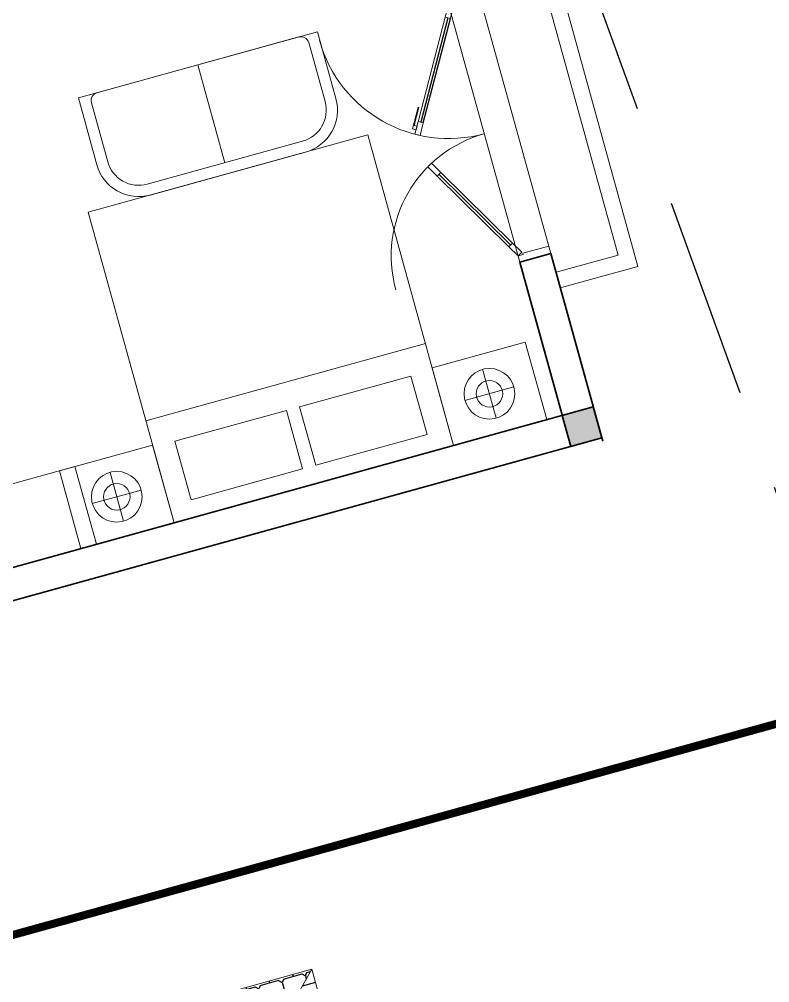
# Model space of a CAD drawing. Header units: metres. Extents: x 568332 to 569219, y 2065964 to 2066430.
# Drawn here: x 568556.35 to 568561.01, y 2066344.84 to 2066350.83 of the extents above; entities that cross this region are included whole.
import ezdxf

# ---------------------------------------------------------------- set-up
doc = ezdxf.new("R2010")
doc.units = ezdxf.units.M
for name, pattern in [('$AUDIT_BAD_LTYPE2', [0]), ('CENTER', [2, 1.25, -0.25, 0.25, -0.25]), ('HIDDEN', [0.375, 0.25, -0.125])]:
    doc.linetypes.add(name, pattern=pattern)
doc.layers.get('0').update_dxf_attribs({"linetype": 'CONTINUOUS'})
doc.layers.get('DEFPOINTS').update_dxf_attribs({"linetype": 'CONTINUOUS'})
for name, color, linetype, lineweight in [('-CENTER', 143, 'CENTER', 13), ('-CONCRETE', 1, 'CONTINUOUS', 35), ('-DIM', 9, 'CONTINUOUS', 13), ('-DOOR', 137, 'CONTINUOUS', 9), ('-FURNITURE', 46, 'CONTINUOUS', 9), ('-LINE1', 7, 'CONTINUOUS', 18), ('-WALL', 4, 'CONTINUOUS', 35)]:
    doc.layers.add(name, color=color, linetype=linetype, lineweight=lineweight)
for name, color, linetype in [('-RANH GIOI LO DAT', 12, 'CONTINUOUS'), ('13. NET HATCH', 252, 'CONTINUOUS'), ('APOLIC', 7, 'CONTINUOUS'), ('RANHGIOI', 2, 'HIDDEN')]:
    doc.layers.add(name, color=color, linetype=linetype)

# ---------------------------------------------------------------- blocks, each defined once
blk = doc.blocks.new('A$C4D045CFB')
at = {"layer": '13. NET HATCH'}
h = blk.add_hatch(dxfattribs=at)
h.set_pattern_fill('MAIGO-12', color=256, scale=300, angle=180)
h.set_pattern_definition([(180, (-90, 1.102182119232618e-14), (-75.00000000000001, -150), [120, -30, 120, -30]), (270, (-75, -14.99999999999999), (74.99999999999997, -150), [135, -165]), (225, (-60, 7.34788079488412e-15), (-75.00000000142688, -150.0000000028537), [21.213203436, -403.0508652]), (315, (-90, 1.102182119232618e-14), (75.00000000142684, -150.0000000028537), [21.213203436, -403.0508652])])
h.paths.add_polyline_path([(1299.999119955668, 6100.494044825784), (1299.953723877203, 5215.284894083044), (1299.999119955668, 5229.592269479996), (1299.999119955668, 4500.000660992693), (-0.0008800443320069462, 6100.494044825784)])
h = blk.add_hatch(dxfattribs=at)
h.set_pattern_fill('MAIGO-12', color=256, scale=300, angle=270)
h.set_pattern_definition([(270, (-1.653273178848927e-14, -90), (150, -75.00000000000003), [120, -30, 120, -30]), (0, (14.99999999999999, -75), (150, 74.99999999999996), [135, -165]), (315, (-1.102182119232618e-14, -60), (150.0000000028537, -75.0000000014269), [21.213203436, -403.0508652]), (45, (-1.653273178848927e-14, -90), (150.0000000028537, 75.00000000142683), [21.213203436, -403.0508652])])
h.paths.add_polyline_path([(-0.0008800443320069462, 6100.494044825784), (1299.999119955668, 4500.000660992693), (1299.999119955668, 1300.000660992693), (-0.0008800443320069462, 0.000660992693156004)])
h = blk.add_hatch(dxfattribs=at)
h.set_pattern_fill('MAIGO-12', color=256, scale=300)
h.set_pattern_definition([(0, (90, 0), (75, 150), [120, -30, 120, -30]), (90, (75, 15), (-74.99999999999999, 150), [135, -165]), (45, (60, 0), (75.00000000142687, 150.0000000028537), [21.213203436, -403.0508652]), (135, (90, 0), (-75.00000000142686, 150.0000000028537), [21.213203436, -403.0508652])])
h.paths.add_polyline_path([(1299.999119955668, 1300.000660992693), (1299.999119955668, 0.000660992693156004), (-0.0008800443320069462, 0.000660992693156004)])
at = {"layer": '-LINE1'}
for p, q in [((-0.0008800443320069462, 0.000660992693156004), (-0.0008800443320069462, 6100.494044825784)), ((-0.0008800443320069462, 6100.494044825784), (1299.999119955668, 6100.494044825784)), ((-0.0008800443320069462, 6100.494044825784), (1299.999119955668, 4500.000660992693)), ((-0.0008800443320069462, 0.000660992693156004), (1299.999119955668, 1300.000660992693)), ((1299.999119955668, 0.000660992693156004), (-0.0008800443320069462, 0.000660992693156004))]:
    blk.add_line(p, q, dxfattribs=at)
at = {"layer": 'DEFPOINTS', "linetype": 'HIDDEN', "ltscale": 5}
blk.add_lwpolyline([(1299.999119955668, 300.0006609926932), (299.999119955668, 300.0006609926932), (299.999119955668, 5800.494044825784), (1299.999119955668, 5800.494044825784)], close=True, dxfattribs=at)
blk = doc.blocks.new('M29-T3')
at = {"layer": '-RANH GIOI LO DAT', "linetype": 'HIDDEN', "ltscale": 10, "const_width": 50}
blk.add_lwpolyline([(195184.5213404885, -837692.8944693478), (204184.5213415355, -836996.3915769118), (204184.521341536, -816411.729508885), (195184.5213414673, -816411.7295088954)], close=True, dxfattribs=at)
at = {"layer": '-WALL', "xscale": -1}
blk.add_blockref('A$C4D045CFB', (203484.5204616651, -830916.7037097623), dxfattribs=at)
blk = doc.blocks.new('A$C8a974c9c')
for p, q in [((1750.087982669494, 2957.416116623174), (1750.087982669657, 2642.58393779996)), ((1592.671893257969, 2800.000027211493), (1907.504072081182, 2800.000027211652)), ((1342.999452652235, 2500.000027214177), (1342.999452652119, 700.000027214177)), ((1750.087982669345, 242.5839378051005), (1750.087982669549, 557.4161166283138)), ((1592.67189325784, 400.0000272168018), (1907.504072081053, 400.0000272166017))]:
    blk.add_line(p, q)
for points in [[(1999.999452652235, 3100.000027209127), (1500.176512686827, 3100.000027209127), (1500.176512686827, 2500.000027214177), (1999.999452652235, 2500.000027214177)], [(1890.999452652235, 2360.000027214177), (1514.499452652235, 2360.000027214177), (1514.499452652148, 1642.500027214177), (1890.999452652148, 1642.500027214177)], [(1890.99945265209, 840.000027214177), (1514.49945265209, 840.000027214177), (1514.499452652148, 1557.500027214177), (1890.999452652148, 1557.500027214177)], [(1999.999452652119, 100.0000272192265), (1500.17651268671, 100.0000272192265), (1500.17651268671, 700.000027214177), (1999.999452652119, 700.000027214177)]]:
    blk.add_lwpolyline(points, close=True)
blk.add_lwpolyline([(1999.999452652235, 2500.000027214177), (-0.0005473477649502456, 2500.000027214177), (-0.0005473478813655674, 700.000027214177), (1999.999452652119, 700.000027214177), (1999.999452652235, 2500.000027214177)])
for centre, radius in [((1750.087982669561, 2800.000027211581), 157.4160894116067), ((1750.087982669561, 2800.000027211581), 82.41608941160666), ((1750.087982669432, 400.0000272166926), 157.4160894116067), ((1750.087982669432, 400.0000272166926), 82.41608941160666)]:
    blk.add_circle(centre, radius)
blk = doc.blocks.new('A$C5C575821')
at = {"layer": '-CONCRETE'}
h = blk.add_hatch(color=256, dxfattribs=at)
h.dxf.hatch_style = 1
h.paths.add_polyline_path([(-0.00237559899687767, 200.0000000000146), (-0.00237559899687767, 1.455191522836685e-11), (199.9976244010031, 1.455191522836685e-11), (199.9976244010031, 200.0000000000146)])
blk.add_lwpolyline([(-0.00237559899687767, 1.455191522836685e-11), (199.9976244010031, 1.455191522836685e-11), (199.9976244010031, 200.0000000000146), (-0.00237559899687767, 200.0000000000146)], close=True, dxfattribs=at)
blk = doc.blocks.new('A$C424D5770')
at = {"layer": '-FURNITURE'}
blk.add_line((70.00063380098436, 769.8614636488492), (700.0012267573038, 769.861463410547), dxfattribs=at)
for points in [[(0.0006336262740660459, 269.9992703502066), (0.0006339756946545094, 1269.723656995484, -0.414213562383414), (270.0006340710097, 1539.7236569097), (700.0012270177831, 1539.723656726594), (700.0012264967954, -0.0007299187273019925), (270.0006335285434, -0.0007297355768969283, -0.4142135623627453)], [(70.00063362627407, 269.9992703279713), (70.00063397569465, 1269.723656973249, -0.4142135623834242), (270.0006340463005, 1469.7236569097), (650.001226997294, 1469.723656750852, -0.4142135623627659), (700.0012269796571, 1419.723656734961), (700.0012265349214, 119.9992700896546, -0.4142135623834403), (650.0012265172554, 69.99927010554529), (270.0006335556682, 69.9992702644231, -0.4142135623627457)]]:
    blk.add_lwpolyline(points, format="xyb", close=True, dxfattribs=at)
blk = doc.blocks.new('*U265')
at = {"ltscale": 0.3}
for points in [[(1072.643610578382, 0, 0.4142135623730951), (50, 1022.643610578382, 0.4142135623730951)], [(1072.643610578382, 0, -0.4142135623730951), (2040.987560418049, 968.3439498396674, -0.4142135623730951)]]:
    blk.add_lwpolyline(points, format="xyb", dxfattribs=at)
for points in [[(743.545707174683, 433.0620551827448), (890.4403522002776, 517.8717180307864), (904.5752960082846, 493.3892771931872), (880.0928551707107, 479.2543333851949), (868.784900124308, 498.8402860552691), (746.3726959362873, 428.1655670152199)], [(0, 0), (50, 0), (50, -40), (60, -40), (60, -245.9999999543969), (0, -245.9999999543969)], [(2090.987560418049, 0), (2040.987560418049, 0), (2040.987560418049, -40), (2030.987560418049, -40), (2030.987560418049, -245.9999999543969), (2090.987560418049, -245.9999999543969)]]:
    blk.add_lwpolyline(points, close=True)
for points in [[(851.5494122543907, 462.7747689338588), (136.6025403784438, 50)], [(849.0328054002757, 461.321805289191), (869.0328054002757, 426.6807891378135), (955.6353457787196, 476.6807891378135), (935.6353457787196, 511.321805289191), (849.0328054002757, 461.321805289191)], [(1288.979640634378, 434.1719749198335), (1268.979640634378, 399.5309587684561), (1182.377100255934, 449.5309587684561), (1202.377100255934, 484.1719749198335), (1288.979640634378, 434.1719749198335)], [(1286.463033780263, 435.6249385645013), (1954.385020039605, 50)], [(136.6025403784438, 50), (156.6025403784438, 15.35898384862245), (70, -34.64101615137755), (50, 0), (136.6025403784438, 50)], [(1954.385020039605, 50), (1934.385020039605, 15.35898384862253), (2020.987560418049, -34.64101615137747), (2040.987560418049, 0), (1954.385020039605, 50)]]:
    blk.add_lwpolyline(points)
at = {"layer": 'APOLIC', "linetype": '$AUDIT_BAD_LTYPE2'}
for p, q in [((146.6025403784438, 32.67949192431123), (859.0328054002757, 444.0012972135023)), ((869.0328054002757, 426.6807891378135), (156.6025403784438, 15.35898384862245)), ((1268.979640634378, 399.5309587684561), (1934.385020039605, 15.35898384862253)), ((1944.385020039605, 32.67949192431138), (1278.979640634378, 416.8514668441449))]:
    blk.add_line(p, q, dxfattribs=at)
blk = doc.blocks.new('M30-T3')
at = {"layer": '-DOOR'}
blk.add_lwpolyline([(200085.8729311353, -900272.9404821454), (198385.8702158453, -900272.8424104917), (198385.860102364, -900472.8656638823), (200085.8612586553, -900472.9637354466)], dxfattribs=at)
at = {"layer": '-FURNITURE'}
blk.add_lwpolyline([(197899.266270146, -897273.2159637774), (197399.4433301818, -897273.2159637774), (197399.4433301818, -895708.2986617282), (197899.266270146, -895708.2986617282)], close=True, dxfattribs=at)
at = {"layer": '-LINE1'}
for p, q in [((198165.8319058176, -900972.82072738), (198165.8607491862, -900472.8413444002)), ((198265.8376744593, -900872.8282891569), (198265.8607490198, -900472.8471133116)), ((200205.8376690593, -900872.9778530526), (198265.8376744593, -900872.8282891569)), ((200305.8318998779, -900972.9854145289), (198165.8319058176, -900972.82072738))]:
    blk.add_line(p, q, dxfattribs=at)
at = {"layer": '-RANH GIOI LO DAT', "linetype": 'HIDDEN', "ltscale": 10, "const_width": 50}
blk.add_lwpolyline([(204199.4457056917, -903241.9539944378), (204199.4457064277, -883353.7948189313), (195199.4457063907, -883353.7948185992), (195199.4457063907, -903938.4568865309)], close=True, dxfattribs=at)
at = {"layer": '-WALL'}
for p, q in [((197199.4433301818, -894057.8150326393), (197199.4433301818, -900472.8654772446)), ((197399.4433301818, -895108.2986617282), (197399.4433301818, -900472.8654772446)), ((197394.5862811907, -900272.8656638825), (198385.860102364, -900272.8656638827)), ((197178.5112808481, -900472.8656638823), (198385.860102364, -900472.8656638826))]:
    blk.add_line(p, q, dxfattribs=at)
blk.add_lwpolyline([(198385.860102364, -900472.8656638823), (198385.860102364, -900272.8656638819)], dxfattribs=at)
at = {"layer": '-DIM'}
blk.add_blockref('A$C424D5770', (199399.4426963797, -899443.0774274452), dxfattribs=at)
at = {"layer": '-DOOR', "xscale": -0.8130081300813006, "yscale": 0.8130081300813008, "zscale": 0.8130081300813007}
blk.add_blockref('*U265', (200085.860102364, -900272.8656638828), dxfattribs=at)
at = {"layer": '-FURNITURE', "xscale": -1}
blk.add_blockref('A$C8a974c9c', (199399.4427828329, -900273.2159909864), dxfattribs=at)
at = {"layer": '-WALL'}
blk.add_blockref('A$C5C575821', (197199.4457057808, -900472.8654772446), dxfattribs=at)

msp = doc.modelspace()

# ---------------------------------------------------------------- block references
at = {"layer": '-CENTER', "xscale": 0.001, "yscale": 0.001, "zscale": 0.001, "rotation": 105.4590240790866}
msp.add_blockref('M29-T3', (567811.5475536175, 2065927.325027594), dxfattribs=at)

# ---------------------------------------------------------------- next in the draw order: block references
at = {"layer": '-CENTER', "xscale": 0.001, "yscale": 0.001, "zscale": 0.001, "rotation": 105.4590240816413}
msp.add_blockref('M30-T3', (567744.6323991665, 2065918.141684246), dxfattribs=at)

# ---------------------------------------------------------------- next in the draw order: linework, layer by layer
at = {"layer": 'RANHGIOI', "color": 12, "ltscale": 5}
msp.add_line((568554.6560912213, 2066365.553030337), (568569.7221697366, 2066323.89450819), dxfattribs=at)

doc.saveas('drawing.dxf')
